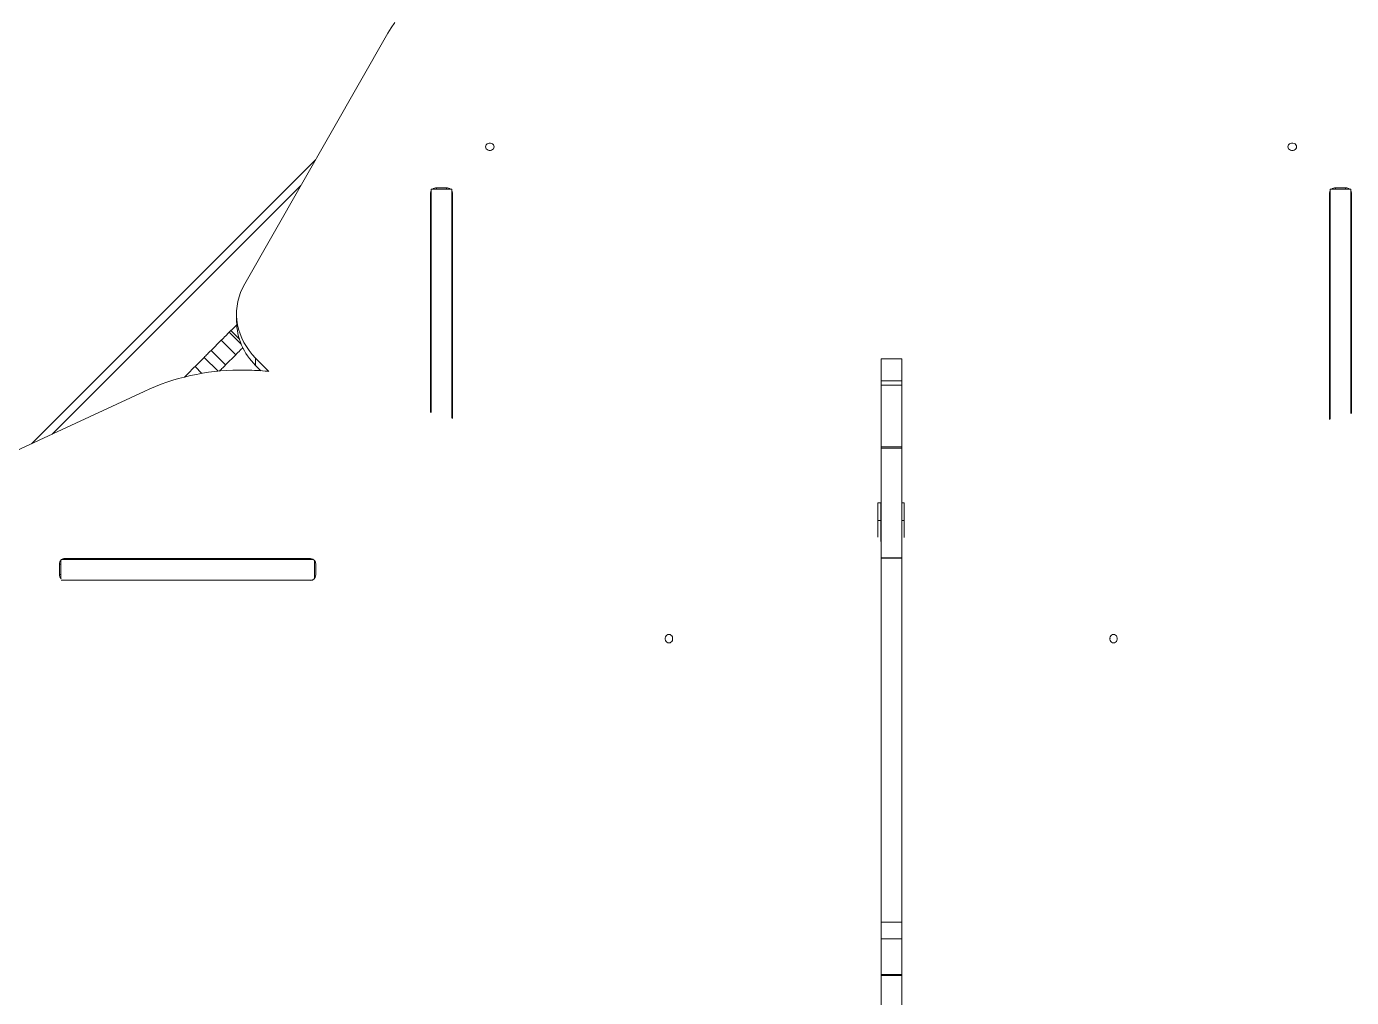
# Model space of a CAD drawing. Header units: millimetres. Extents: x -6796 to 9036, y -6828 to 5710.
# Drawn here: x -3570 to -2213, y 711 to 1706 of the extents above; entities that cross this region are included whole.
import ezdxf

# ---------------------------------------------------------------- set-up
doc = ezdxf.new("R2010")
doc.units = ezdxf.units.MM

msp = doc.modelspace()

# ---------------------------------------------------------------- linework, layer by layer
at = {"color": 7, "linetype": 'Continuous', "lineweight": 15}
for p, q in [((-3346.689, 1442.328), (-3200.133, 1699.076)), ((-3274.201, 1569.318), (-3564.925, 1278.594)), ((-3289.248, 1542.957), (-3543.792, 1288.413)), ((-3156.214, 1310.641), (-3156.214, 1535.536)), ((-3155.514, 1539.434), (-3134.513, 1539.434)), ((-3155.514, 1310.451), (-3155.514, 1539.434)), ((-3150.214, 1540.733), (-3139.814, 1540.733)), ((-3150.214, 1539.434), (-3150.214, 1540.733)), ((-3139.814, 1539.434), (-3139.814, 1540.733)), ((-3134.513, 1304.729), (-3134.513, 1539.434)), ((-3133.813, 1535.536), (-3133.813, 1304.539)), ((-2235.214, 1303.523), (-2235.214, 1535.536)), ((-2234.514, 1539.434), (-2213.513, 1539.434)), ((-2234.514, 1303.712), (-2234.514, 1539.434)), ((-2229.214, 1540.733), (-2218.814, 1540.733)), ((-2229.214, 1539.434), (-2229.214, 1540.733)), ((-2218.814, 1539.434), (-2218.814, 1540.733)), ((-2213.513, 1309.376), (-2213.513, 1539.434)), ((-2212.813, 1535.536), (-2212.813, 1309.565)), ((-3354.973, 1411.626), (-3354.973, 1404.126)), ((-3362.454, 1392.757), (-3360.788, 1394.422)), ((-3362.454, 1392.757), (-3350.164, 1380.466)), ((-3360.788, 1394.422), (-3352.104, 1385.738)), ((-3381.021, 1374.189), (-3370.74, 1384.471)), ((-3381.021, 1374.189), (-3366.172, 1359.34)), ((-3370.74, 1384.471), (-3355.891, 1369.622)), ((-3397.567, 1357.644), (-3388.176, 1367.035)), ((-3397.567, 1357.644), (-3390.57, 1350.647)), ((-3388.176, 1367.035), (-3373.99, 1352.849)), ((-3366.172, 1359.34), (-3355.891, 1369.622)), ((-3321.763, 1352.586), (-3335.447, 1366.27)), ((-3335.447, 1358.77), (-3335.447, 1366.27)), ((-3330.039, 1353.362), (-3335.447, 1358.77)), ((-2673.514, 1365.353), (-2694.513, 1365.353)), ((-2694.513, 1365.353), (-2694.513, 1343.122)), ((-2673.514, 1365.353), (-2673.514, 1343.122)), ((-3408.323, 1346.888), (-3407.695, 1347.515)), ((-3407.695, 1347.515), (-3407.32, 1347.14)), ((-3345.11, 1353.867), (-3352.61, 1353.867)), ((-3647.91, 1240.037), (-3449.596, 1332.18)), ((-2673.514, 1343.122), (-2694.513, 1343.122)), ((-2694.513, 1343.122), (-2694.513, 1338.463)), ((-2673.514, 1338.463), (-2694.513, 1338.463)), ((-2694.513, 1338.463), (-2694.513, 1275.302)), ((-2673.514, 1343.122), (-2673.514, 1338.463)), ((-2673.514, 1338.463), (-2673.514, 1275.302)), ((-2673.514, 1275.302), (-2694.513, 1275.302)), ((-2694.513, 1275.302), (-2694.513, 1273.832)), ((-2694.513, 1273.832), (-2673.514, 1273.832)), ((-2694.513, 1161.724), (-2694.513, 1273.832)), ((-2673.514, 1275.302), (-2673.514, 1273.832)), ((-2673.514, 1273.832), (-2673.514, 1161.724)), ((-2695.014, 1217.88), (-2698.013, 1217.88)), ((-2698.013, 1217.88), (-2698.013, 1199.88)), ((-2695.014, 1217.88), (-2695.014, 1199.88)), ((-2671.013, 1217.88), (-2673.514, 1217.88)), ((-2671.013, 1199.88), (-2671.013, 1217.88)), ((-2695.014, 1199.88), (-2698.013, 1199.88)), ((-2698.013, 1199.88), (-2698.013, 1182.897)), ((-2695.014, 1199.88), (-2695.014, 1178.414)), ((-2671.013, 1199.88), (-2673.514, 1199.88)), ((-2671.013, 1182.422), (-2671.013, 1199.88)), ((-3536.324, 1144.714), (-3536.318, 1155.114)), ((-3535.068, 1155.114), (-3536.318, 1155.114)), ((-3535.068, 1141.592), (-3535.068, 1158.216)), ((-3276.218, 1159.88), (-3534.632, 1159.88)), ((-3531.118, 1161.11), (-3279.105, 1160.895)), ((-3275.26, 1140.471), (-3275.26, 1158.926)), ((-3273.912, 1154.89), (-3273.919, 1144.49)), ((-2673.514, 1161.724), (-2694.513, 1161.724)), ((-2694.513, 1161.724), (-2694.513, 1161.28)), ((-2694.513, 1161.28), (-2673.514, 1161.28)), ((-2694.513, 788.411), (-2694.513, 1161.28)), ((-2673.514, 1161.28), (-2673.514, 1161.724)), ((-2673.514, 1161.28), (-2673.514, 788.411)), ((-3535.068, 1144.714), (-3536.324, 1144.714)), ((-3276.695, 1138.88), (-3534.632, 1138.88)), ((-3279.05, 1138.495), (-3531.132, 1138.71)), ((-3523.632, 1138.71), (-3531.132, 1138.71)), ((-3278.869, 1138.501), (-3523.632, 1138.71)), ((-2694.513, 788.411), (-2673.514, 788.411)), ((-2694.513, 771.321), (-2694.513, 788.411)), ((-2673.514, 788.411), (-2673.514, 771.321)), ((-2694.513, 771.321), (-2673.514, 771.321)), ((-2694.513, 734.837), (-2694.513, 771.321)), ((-2673.514, 771.321), (-2673.514, 734.837)), ((-2694.513, 734.837), (-2673.514, 734.837)), ((-2694.513, 733.676), (-2694.513, 734.837)), ((-2673.514, 733.676), (-2694.513, 733.676)), ((-2694.513, 733.676), (-2694.513, 688.88)), ((-2673.514, 734.837), (-2673.514, 733.676)), ((-2673.514, 733.676), (-2673.514, 688.88))]:
    msp.add_line(p, q, dxfattribs=at)
at = {"color": 7, "linetype": 'Continuous', "lineweight": 15, "flags": 128}
for points in [[(-3200.133, 1699.076), (-3196.732, 1704.686), (-3193.02, 1710.144)], [(-3091.113, 1582.735), (-3091.292, 1581.661), (-3091.812, 1580.675), (-3092.632, 1579.855), (-3093.686, 1579.269), (-3094.887, 1578.963), (-3096.14, 1578.963), (-3097.341, 1579.269), (-3098.395, 1579.855), (-3099.215, 1580.675), (-3099.735, 1581.661), (-3099.913, 1582.735), (-3099.735, 1583.808), (-3099.215, 1584.795), (-3098.395, 1585.615), (-3097.341, 1586.201), (-3096.14, 1586.507), (-3094.887, 1586.507), (-3093.686, 1586.201), (-3092.632, 1585.615), (-3091.812, 1584.795), (-3091.292, 1583.808), (-3091.113, 1582.735)], [(-2269.114, 1582.735), (-2269.292, 1581.661), (-2269.812, 1580.675), (-2270.632, 1579.855), (-2271.686, 1579.269), (-2272.887, 1578.963), (-2274.14, 1578.963), (-2275.341, 1579.269), (-2276.395, 1579.855), (-2277.215, 1580.675), (-2277.735, 1581.661), (-2277.913, 1582.735), (-2277.735, 1583.808), (-2277.215, 1584.795), (-2276.395, 1585.615), (-2275.341, 1586.201), (-2274.14, 1586.507), (-2272.887, 1586.507), (-2271.686, 1586.201), (-2270.632, 1585.615), (-2269.812, 1584.795), (-2269.292, 1583.808), (-2269.114, 1582.735)], [(-3335.447, 1366.27), (-3338.914, 1369.988), (-3342.076, 1373.905), (-3344.919, 1378.001), (-3347.429, 1382.256), (-3349.594, 1386.652), (-3351.405, 1391.166), (-3352.852, 1395.778), (-3353.928, 1400.465), (-3354.629, 1405.205), (-3354.95, 1409.976), (-3354.891, 1414.754), (-3354.452, 1419.518), (-3353.635, 1424.244), (-3352.443, 1428.91), (-3350.883, 1433.494), (-3348.962, 1437.974), (-3346.689, 1442.328)], [(-3360.788, 1394.422), (-3359.603, 1395.608), (-3358.263, 1396.948), (-3356.791, 1398.42), (-3355.209, 1400.002), (-3354.854, 1400.356)], [(-3370.74, 1384.471), (-3369.554, 1385.657), (-3368.382, 1386.828), (-3367.241, 1387.97), (-3366.143, 1389.068), (-3365.102, 1390.108), (-3364.133, 1391.078), (-3363.247, 1391.964), (-3362.454, 1392.757)], [(-3388.176, 1367.035), (-3387.421, 1367.789), (-3386.612, 1368.598), (-3385.756, 1369.455), (-3384.858, 1370.353), (-3383.928, 1371.283), (-3382.973, 1372.238), (-3382.002, 1373.209), (-3381.021, 1374.189)], [(-3355.891, 1369.622), (-3354.704, 1370.808), (-3353.533, 1371.979), (-3352.391, 1373.121), (-3351.293, 1374.219), (-3350.253, 1375.259), (-3349.284, 1376.229), (-3348.562, 1376.95)], [(-3407.695, 1347.515), (-3406.314, 1348.897), (-3404.939, 1350.271), (-3403.586, 1351.625), (-3402.266, 1352.945), (-3400.992, 1354.219), (-3399.777, 1355.434), (-3398.631, 1356.58), (-3397.567, 1357.644)], [(-3372.528, 1352.984), (-3371.763, 1353.749), (-3370.906, 1354.606), (-3370.009, 1355.503), (-3369.079, 1356.433), (-3368.124, 1357.388), (-3367.152, 1358.36), (-3366.172, 1359.34)], [(-3531.132, 1138.71), (-3532.146, 1138.826), (-3532.358, 1138.88)], [(-3523.632, 1138.71), (-3524.646, 1138.826), (-3524.858, 1138.88)], [(-3277.28, 1138.88), (-3278.046, 1138.623), (-3279.05, 1138.495)], [(-2912.007, 1083.28), (-2910.934, 1083.101), (-2909.947, 1082.58), (-2909.128, 1081.759), (-2908.543, 1080.705), (-2908.238, 1079.503), (-2908.239, 1078.251), (-2908.545, 1077.049), (-2909.132, 1075.996), (-2909.952, 1075.177), (-2910.939, 1074.658), (-2912.013, 1074.48), (-2913.086, 1074.659), (-2914.072, 1075.181), (-2914.892, 1076.001), (-2915.477, 1077.055), (-2915.782, 1078.257), (-2915.781, 1079.51), (-2915.475, 1080.711), (-2914.888, 1081.764), (-2914.068, 1082.584), (-2913.081, 1083.103), (-2912.007, 1083.28)], [(-2456.523, 1074.481), (-2457.596, 1074.661), (-2458.582, 1075.182), (-2459.401, 1076.004), (-2459.986, 1077.059), (-2460.29, 1078.261), (-2460.288, 1079.513), (-2459.981, 1080.714), (-2459.393, 1081.767), (-2458.572, 1082.586), (-2457.585, 1083.104), (-2456.512, 1083.281), (-2455.438, 1083.1), (-2454.452, 1082.578), (-2453.634, 1081.757), (-2453.049, 1080.702), (-2452.745, 1079.5), (-2452.746, 1078.248), (-2453.053, 1077.047), (-2453.641, 1075.994), (-2454.462, 1075.175), (-2455.449, 1074.657), (-2456.523, 1074.481)]]:
    msp.add_lwpolyline(points, dxfattribs=at)
at = {"color": 7, "linetype": 'Continuous', "lineweight": 15}
for centre, radius, start, end in [((-3095.513, 1573.974), 5.072, 81.141062, 98.858938), ((-2273.514, 1573.978), 5.067, 81.134923, 98.865077), ((-3151.538, 1535.511), 4.675, 148.240486, 179.691025), ((-3150.271, 1534.196), 6.537, 89.498922, 126.751299), ((-3139.757, 1534.195), 6.538, 53.252243, 90.499571), ((-3138.489, 1535.511), 4.675, 0.308975, 31.759514), ((-2230.538, 1535.511), 4.675, 148.240486, 179.691025), ((-2229.271, 1534.196), 6.537, 89.498922, 126.751299), ((-2218.757, 1534.195), 6.538, 53.252243, 90.499571), ((-2217.489, 1535.511), 4.675, 0.308975, 31.759514), ((-3151.538, 1528.011), 4.675, 148.240486, 179.691025), ((-3138.489, 1528.011), 4.675, 0.308975, 31.759514), ((-2230.538, 1528.011), 4.675, 148.240486, 179.691025), ((-2217.489, 1528.011), 4.675, 0.308975, 31.759514), ((-3291.069, 1404.756), 63.907, 180.564825, 226.01919), ((-3352.211, 1124.369), 229.498, 90.099699, 115.108842), ((-3345.115, 1128.633), 225.234, 84.30932, 89.998702), ((-3529.944, 1155.214), 6.375, 137.343865, 180.894784), ((-3531.065, 1156.311), 4.799, 90.628418, 131.94737), ((-3523.555, 1156.297), 4.817, 93.60836, 131.921231), ((-3279.543, 1155.268), 5.643, 356.155329, 85.547122), ((-3529.91, 1144.621), 6.415, 179.169261, 222.601635), ((-3280.051, 1144.32), 6.135, 303.164884, 1.586855), ((-2903.222, 1078.88), 5.098, 171.18769, 188.81231), ((-2465.276, 1078.881), 5.069, 351.137399, 8.862601), ((-2465.277, 1078.881), 5.071, 351.13951, 8.86049)]:
    msp.add_arc(centre, radius, start, end, dxfattribs=at)

doc.saveas('drawing.dxf')
